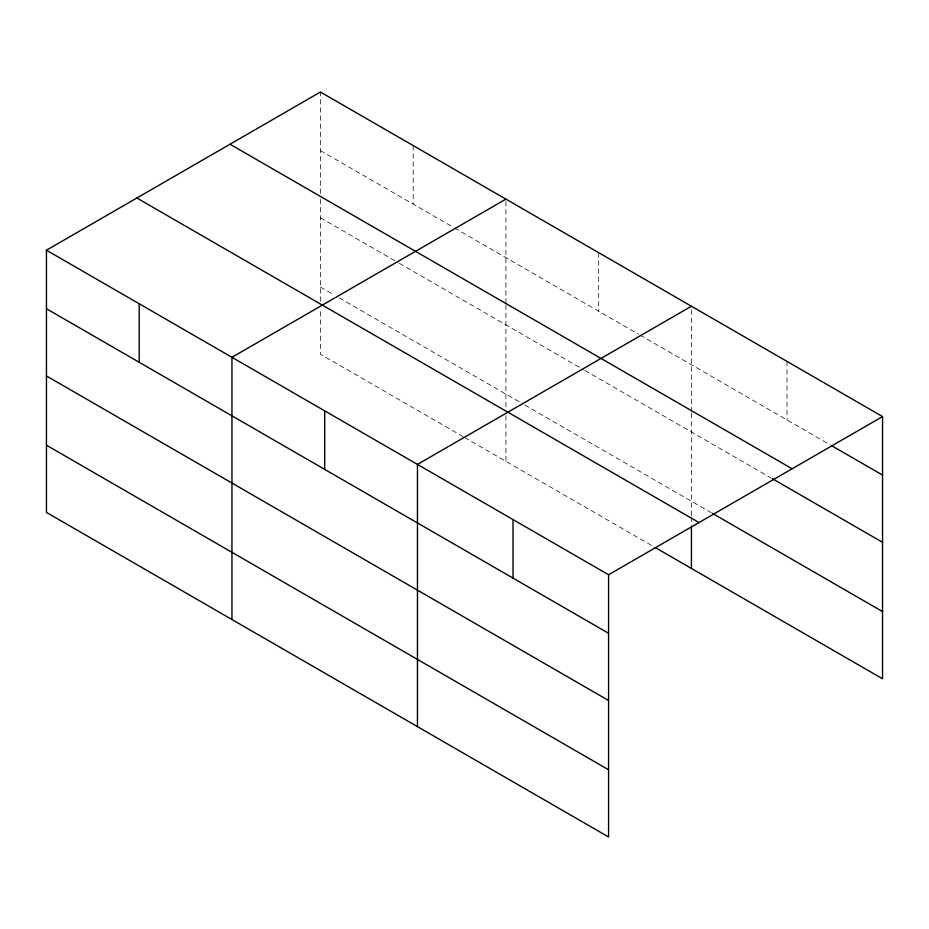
<?xml version="1.0" encoding="UTF-8"?>
<svg xmlns="http://www.w3.org/2000/svg" width="929" height="929" viewBox="0 0 929 929"><rect width="100%" height="100%" fill="white"/><g stroke="black" fill="none" stroke-linecap="round" stroke-linejoin="round"><path stroke-width="0.7" stroke-dasharray="4.64 3.48" d="M320.424 301.333L320.424 199.178M320.424 193.464L320.424 92.029M505.922 304.851L505.922 408.435M505.922 303.423L505.922 199.131M691.431 413.382L691.431 515.525M691.431 411.942L691.431 306.233M320.424 150.556L453.282 227.257M454.536 227.988L638.78 334.359M640.035 335.079L830.421 445.003M320.424 217.769L398.135 262.64M399.389 263.36L583.633 369.742M584.887 370.462L770.849 477.831M320.424 287.026L334.208 294.992M339.224 297.884L519.717 402.083M524.722 404.986L711.289 512.692M463.316 436.746L320.424 354.251L320.424 308.486M464.57 437.466L653.83 546.74M786.991 361.404L786.991 419.92M691.431 516.954L691.431 525.535M598.682 252.676L598.682 311.203M505.922 415.577L505.922 461.353M413.173 145.586L413.173 204.101"/><path stroke-width="1.39" d="M608.576 700.489L608.576 574.749L46.45 250.215L46.45 512.425L608.576 836.971L608.576 700.489L46.45 375.955M655.084 547.46L882.55 678.785L882.55 416.575L320.424 92.029L46.45 250.215M505.922 199.131L231.948 357.305L231.948 619.527M691.431 306.233L417.458 464.407L417.458 726.629M608.576 574.749L882.55 416.575M831.664 445.711L882.55 475.091M230.009 144.227L792.135 468.773M772.092 478.54L882.55 542.315M712.52 513.412L882.55 611.572M136.865 198.016L698.991 522.551M46.45 308.73L608.576 633.276M46.45 445.212L608.576 769.746M691.431 526.975L691.431 568.443M513.017 519.578L513.017 578.105M324.697 410.862L324.697 469.377M139.199 303.76L139.199 362.275"/></g></svg>
